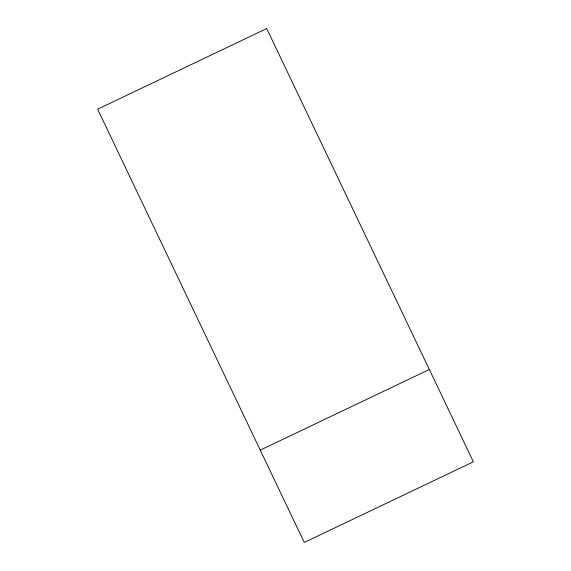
<?xml version="1.0" encoding="UTF-8"?>
<svg xmlns="http://www.w3.org/2000/svg" width="571" height="571" viewBox="0 0 571 571"><rect width="100%" height="100%" fill="white"/><g stroke="black" fill="none" stroke-linecap="round" stroke-linejoin="round"><path stroke-width="0.86" d="M260.255 450.134L429.335 369.494M266.714 28.55L97.634 109.197L304.286 542.45L473.366 461.803L266.714 28.55"/></g></svg>
